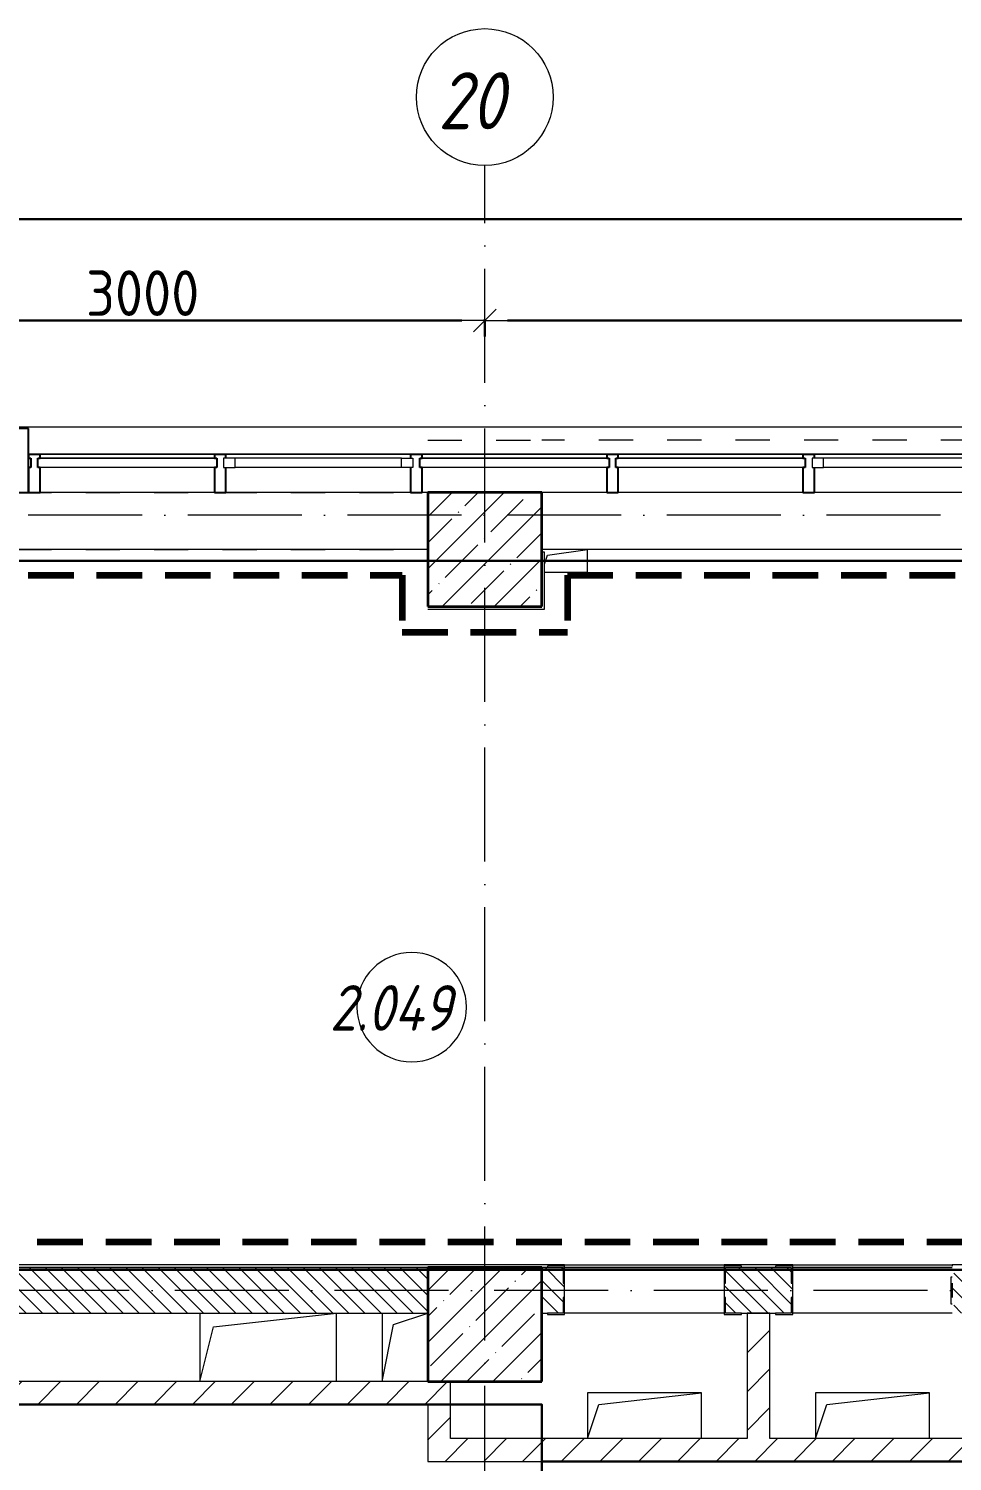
# Model space of a CAD drawing. Header units: millimetres. Extents: x -17017 to 628417, y -109036 to 199237.
# Drawn here: x 19330 to 23380, y -99165 to -92881 of the extents above; entities that cross this region are included whole.
import ezdxf

# ---------------------------------------------------------------- set-up
doc = ezdxf.new("R2010")
doc.units = ezdxf.units.MM
for name, pattern in [('50_200_ШТРИХ_1Т_ш5_п1_п1_', [700, 500, -100, 0, -100]), ('Штрих короткий', [300, 150, -150]), ('Штриховая _2 мм - 1 мм_', [300, 200, -100])]:
    doc.linetypes.add(name, pattern=pattern)
for name, color, linetype, lineweight in [('0-1', 7, 'Continuous', 5), ('0-2', 7, 'Continuous', 9), ('Импосты витража', 7, 'Continuous', 9), ('Импосты витража-1', 7, 'Continuous', 25), ('Каркас_Импост', 7, 'Continuous', 13), ('Каркас_Импост-1', 7, 'Continuous', 9), ('Марки помещений', 7, 'Continuous', 9), ('Несущие колонны', 7, 'Continuous', 9), ('Несущие колонны-1', 7, 'Continuous', 35), ('Обобщенные модели', 7, 'Continuous', 9), ('Окна', 7, 'Continuous', 9), ('Оси', 7, 'Continuous', 9), ('Оси-1', 7, 'Continuous', 20), ('Оси-2', 7, '50_200_ШТРИХ_1Т_ш5_п1_п1_', 9), ('Остекление-1', 7, 'Continuous', 9), ('Перемычка-1', 7, 'Штрих короткий', 9), ('Размеры', 7, 'Continuous', 15), ('Стены', 7, 'Continuous', 9), ('Стены-1', 7, 'Continuous', 13), ('стяжа', 7, 'Continuous', 30), ('Штриховка разреза-1', 7, 'Continuous', 9)]:
    doc.layers.add(name, color=color, linetype=linetype, lineweight=lineweight)
doc.layers.add('СТ-1_1', color=7, linetype='Штриховая _2 мм - 1 мм_', lineweight=90, true_color=0x888888)
doc.layers.get('0-2').off()
doc.styles.add('ISOCPEUR_I_1', font='isocpeui.ttf', dxfattribs={"width": 0.85, "height": 2.5})
doc.styles.add('ISOCPEUR_I_2', font='isocpeui.ttf', dxfattribs={"width": 0.85, "height": 2.3})
doc.styles.add('СПДС', font='isocpeur.ttf', dxfattribs={"width": 0.9})
doc.dimstyles.new('Размера А3', dxfattribs={"dimtxt": 200, "dimasz": 100, "dimexe": 70, "dimexo": 100, "dimgap": 20, "dimtad": 1, "dimdec": 0, "dimrnd": 10, "dimzin": 0, "dimdsep": 46, "dimtxsty": 'СПДС', "dimblk": 'ARROWHEAD_6', "dimcen": 1, "dimclrd": 256, "dimclre": 256, "dimclrt": 256, "dimazin": 0, "dimtfac": 1, "dimtdec": 0, "dimtmove": 2, "dimatfit": 3, "dimfxl": 1, "dimtolj": 1, "dimtzin": 0, "dimarcsym": 0})
pattern_1 = [(135, (0, 0), (-35.35534, -35.35534), [])]
pattern_2 = [(45, (0, 0), (-84.8528, 84.8528), [])]

# ---------------------------------------------------------------- blocks, each defined once
blk = doc.blocks.new('Ось сетки - Круг_Ø6_00__ISO-2_5_0_9K_-16731441-АИ2_02_План отделки стен 2-го этажа _Часть 2_')
at = {"layer": 'Оси-1'}
blk.add_circle((0, 0), 3, dxfattribs=at)
blk = doc.blocks.new('ARROWHEAD_6')
at = {"color": 0, "linetype": 'Continuous'}
for p, q in [((0, 0), (-1, 0)), ((-0.5, -0.5), (0.5, 0.5))]:
    blk.add_line(p, q, dxfattribs=at)
blk = doc.blocks.new('*D758')
at = {"layer": 'Defpoints', "color": 0, "transparency": 16777216}
for p in [(18329.9, -94054.7), (21329.9, -94054.7), (21329.9, -94160.8)]:
    blk.add_point(p, dxfattribs=at)
at = {"layer": 'Размеры', "lineweight": -2, "transparency": 16777216}
for p, q in [((18329.9, -94154.7), (18329.9, -94230.8)), ((18429.9, -94160.8), (21229.9, -94160.8)), ((21329.9, -94154.7), (21329.9, -94230.8))]:
    blk.add_line(p, q, dxfattribs=at)
at = {"layer": 'Размеры', "lineweight": -2, "transparency": 16777216, "xscale": 100, "yscale": 100, "zscale": 100, "rotation": 180}
blk.add_blockref('ARROWHEAD_6', (18329.9, -94160.8), dxfattribs=at)
at = {"layer": 'Размеры', "lineweight": -2, "transparency": 16777216, "xscale": 100, "yscale": 100, "zscale": 100}
blk.add_blockref('ARROWHEAD_6', (21329.9, -94160.8), dxfattribs=at)
at = {"layer": 'Размеры', "transparency": 16777216, "insert": (19829.9, -94040.8), "char_height": 200, "width": 2.488, "attachment_point": 5, "style": 'СПДС'}
blk.add_mtext('\\A1;3000', dxfattribs=at)
blk = doc.blocks.new('*D759')
at = {"layer": 'Defpoints', "color": 0, "transparency": 16777216}
for p in [(21329.9, -94054.7), (27329.9, -94054.7), (27329.9, -94160.8)]:
    blk.add_point(p, dxfattribs=at)
at = {"layer": 'Размеры', "lineweight": -2, "transparency": 16777216}
for p, q in [((21329.9, -94154.7), (21329.9, -94230.8)), ((21429.9, -94160.8), (27229.9, -94160.8)), ((27329.9, -94154.7), (27329.9, -94230.8))]:
    blk.add_line(p, q, dxfattribs=at)
at = {"layer": 'Размеры', "lineweight": -2, "transparency": 16777216, "xscale": 100, "yscale": 100, "zscale": 100, "rotation": 180}
blk.add_blockref('ARROWHEAD_6', (21329.9, -94160.8), dxfattribs=at)
at = {"layer": 'Размеры', "lineweight": -2, "transparency": 16777216, "xscale": 100, "yscale": 100, "zscale": 100}
blk.add_blockref('ARROWHEAD_6', (27329.9, -94160.8), dxfattribs=at)
at = {"layer": 'Размеры', "transparency": 16777216, "insert": (24329.9, -94040.8), "char_height": 200, "width": 2.488, "attachment_point": 5, "style": 'СПДС'}
blk.add_mtext('\\A1;6000', dxfattribs=at)
blk = doc.blocks.new('*D646')
at = {"layer": 'Defpoints', "color": 0, "transparency": 16777216}
for p in [(18329.9, -93610.9), (64429.9, -93716.9), (64429.9, -94750.6)]:
    blk.add_point(p, dxfattribs=at)
at = {"layer": 'Размеры', "lineweight": -2, "transparency": 16777216}
for p, q in [((64429.9, -94650.6), (64429.9, -93646.9)), ((18329.9, -93710.9), (18329.9, -93786.9)), ((18429.9, -93716.9), (64329.9, -93716.9))]:
    blk.add_line(p, q, dxfattribs=at)
at = {"layer": 'Размеры', "lineweight": -2, "transparency": 16777216, "xscale": 100, "yscale": 100, "zscale": 100, "rotation": 180}
blk.add_blockref('ARROWHEAD_6', (18329.9, -93716.9), dxfattribs=at)
at = {"layer": 'Размеры', "lineweight": -2, "transparency": 16777216, "xscale": 100, "yscale": 100, "zscale": 100}
blk.add_blockref('ARROWHEAD_6', (64429.9, -93716.9), dxfattribs=at)
at = {"layer": 'Размеры', "transparency": 16777216, "insert": (41379.9, -93596.9), "char_height": 200, "width": 2.997, "attachment_point": 5, "style": 'СПДС'}
blk.add_mtext('\\A1;46100', dxfattribs=at)
blk = doc.blocks.new('BSC_Колонна _Прямоугольная - 500х500-V69-АИ2_02_План отделки стен 2-го этажа _Часть 2_')
at = {"layer": 'Несущие колонны'}
h = blk.add_hatch(dxfattribs=at)
h.set_pattern_fill('FP_77', color=256, style=0, pattern_type=2)
h.set_pattern_definition([(45, (-31400, -7650), (-114.04925, 114.04925), []), (45, (-31285.95, -7650), (-114.04925, 114.04925), [201.613, -40.323, 3.353, -36.97])])
h.paths.add_polyline_path([(-250, -250), (250, -250), (250, 250), (-250, 250)], flags=0)
at = {"layer": 'Несущие колонны-1'}
for p, q in [((250, 250), (-250, 250)), ((-250, 250), (-250, -250)), ((250, -250), (250, 250)), ((-250, -250), (250, -250))]:
    blk.add_line(p, q, dxfattribs=at)
blk = doc.blocks.new('PNS_Панель прямоугольная2 - Нр_Стекло - 40мм-26243285-АИ2_02_План отделки стен 2-го этажа _Часть 2_')
at = {"layer": 'Каркас_Импост'}
for p, q in [((-415, 0), (-415, 40)), ((-415, 40), (-365, 40)), ((-365, 40), (-365, 0)), ((415, 40), (365, 40)), ((365, 40), (365, 0)), ((415, 0), (415, 40)), ((-365, 0), (-415, 0)), ((365, 0), (415, 0))]:
    blk.add_line(p, q, dxfattribs=at)
at = {"layer": 'Каркас_Импост-1'}
for p, q in [((-365, 40), (365, 40)), ((-365, 0), (365, 0))]:
    blk.add_line(p, q, dxfattribs=at)
blk = doc.blocks.new('PNS_Панель прямоугольная1 - Нр_Стекло - 40мм-25374207-АИ2_02_План отделки стен 2-го этажа _Часть 2_')
at = {"layer": 'Остекление-1'}
for p, q in [((-405, 40), (405, 40)), ((-415, 0), (415, 0)), ((405, 0), (-405, 0))]:
    blk.add_line(p, q, dxfattribs=at)
blk = doc.blocks.new('PNS_Панель прямоугольная1 - Нр_Стекло - 40мм-25374206-АИ2_02_План отделки стен 2-го этажа _Часть 2_')
at = {"layer": 'Остекление-1'}
for p, q in [((-382.5, 40), (382.5, 40)), ((-392.5, 0), (392.5, 0)), ((382.5, 0), (-382.5, 0))]:
    blk.add_line(p, q, dxfattribs=at)
blk = doc.blocks.new('Прямоугольный импост - Импост структурный с накладкой - 150мм-25669421-АИ2_02_План отделки стен 2-го этажа _Часть 2_')
at = {"layer": 'Импосты витража'}
for p, q in [((75665, -100), (76475, -100)), ((75665, -267), (76475, -267))]:
    blk.add_line(p, q, dxfattribs=at)
blk = doc.blocks.new('Прямоугольный импост - Импост структурный с накладкой - 150мм-V164-АИ2_02_План отделки стен 2-го этажа _Часть 2_')
at = {"layer": 'Импосты витража'}
for p, q in [((31935, 11467), (31125, 11467)), ((31150, 11300), (31125, 11300)), ((31935, 11300), (31650, 11300))]:
    blk.add_line(p, q, dxfattribs=at)
blk = doc.blocks.new('Прямоугольный импост - Импост структурный с накладкой - 150мм-25669420-АИ2_02_План отделки стен 2-го этажа _Часть 2_')
at = {"layer": 'Импосты витража'}
for p, q in [((74850, -100), (75615, -100)), ((74850, -267), (75615, -267))]:
    blk.add_line(p, q, dxfattribs=at)
blk = doc.blocks.new('Прямоугольный импост - Импост структурный с накладкой - 150мм-V150-АИ2_02_План отделки стен 2-го этажа _Часть 2_')
at = {"layer": 'Импосты витража-1'}
for p, q in [((-25, 0), (-25, 17)), ((-25, 17), (25, 17)), ((25, 0), (15, 0)), ((15, 0), (15, -40)), ((25, 17), (25, 0)), ((-25, -150), (-25, -40)), ((15, -40), (25, -40)), ((25, -40), (25, -150)), ((25, -150), (-25, -150))]:
    blk.add_line(p, q, dxfattribs=at)
blk = doc.blocks.new('Прямоугольный импост - Импост структурный с накладкой - 150мм-25647644-АИ2_02_План отделки стен 2-го этажа _Часть 2_')
at = {"layer": 'Импосты витража-1'}
for p, q in [((-25, 0), (-25, 17)), ((-25, 17), (25, 17)), ((-15, 0), (-25, 0)), ((-15, -40), (-15, 0)), ((25, 0), (15, 0)), ((15, 0), (15, -40)), ((25, 17), (25, 0)), ((-25, -150), (-25, -40)), ((-25, -40), (-15, -40)), ((15, -40), (25, -40)), ((25, -40), (25, -150)), ((25, -150), (-25, -150))]:
    blk.add_line(p, q, dxfattribs=at)
blk = doc.blocks.new('Прямоугольный импост - Импост структурный с накладкой - 150мм-25647633-АИ2_02_План отделки стен 2-го этажа _Часть 2_')
at = {"layer": 'Импосты витража-1'}
for p, q in [((-25, 0), (-25, 17)), ((-25, 17), (25, 17)), ((-15, 0), (-25, 0)), ((-15, -40), (-15, 0)), ((25, 17), (25, 0)), ((-25, -150), (-25, -40)), ((-25, -40), (-15, -40)), ((25, -40), (25, -150)), ((25, -150), (-25, -150))]:
    blk.add_line(p, q, dxfattribs=at)
blk = doc.blocks.new('Прямоугольный импост - Откос НВФ_50х280 мм-25985587-АИ2_02_План отделки стен 2-го этажа _Часть 2_')
at = {"layer": 'Импосты витража-1'}
for p, q in [((-50, 130), (0, 130)), ((-50, -150), (-50, 130)), ((0, 130), (0, -144)), ((0, -150), (-50, -150))]:
    blk.add_line(p, q, dxfattribs=at)
blk = doc.blocks.new('Проем_Дверь_Прямоугольный - 1800х2700h_оконные проемы-25805030-АИ2_02_План отделки стен 2-го этажа _Часть 2_')
at = {"layer": 'Перемычка-1'}
for p, q in [((900, 125), (-900, 125)), ((900, -125), (-900, -125))]:
    blk.add_line(p, q, dxfattribs=at)
blk = doc.blocks.new('Проем_Дверь_Прямоугольный - 500х2700h_оконные проемы-30605588-АИ2_02_План отделки стен 2-го этажа _Часть 2_')
at = {"layer": 'Перемычка-1'}
for p, q in [((250, 115), (-250, 115)), ((250, -115), (-250, -115))]:
    blk.add_line(p, q, dxfattribs=at)
blk = doc.blocks.new('Проем_Дверь_Прямоугольный - 5500х2700h_оконные проемы-30617494-АИ2_02_План отделки стен 2-го этажа _Часть 2_')
at = {"layer": 'Перемычка-1'}
for p, q in [((2750, 115), (-2750, 115)), ((2750, -115), (-2750, -115))]:
    blk.add_line(p, q, dxfattribs=at)
blk = doc.blocks.new('Фахверк_СКБ_Уголок - 200_3960_зеркало-28268689-АИ2_02_План отделки стен 2-го этажа _Часть 2_')
at = {"layer": 'Обобщенные модели'}
for p, q in [((200, 156), (125, 156)), ((125, 156), (125, 81)), ((131, 81), (131, 150)), ((131, 150), (200, 150)), ((200, 150), (200, 156)), ((125, 81), (131, 81)), ((131, 19), (125, 19)), ((125, 19), (125, -56)), ((131, -50), (131, 19)), ((125, -56), (200, -56)), ((200, -50), (131, -50)), ((200, -56), (200, -50))]:
    blk.add_line(p, q, dxfattribs=at)
blk = doc.blocks.new('Фахверк_СКБ_Уголок - 200_3960-28268576-АИ2_02_План отделки стен 2-го этажа _Часть 2_')
at = {"layer": 'Обобщенные модели'}
for p, q in [((200, 156), (125, 156)), ((125, 156), (125, 81)), ((131, 81), (131, 150)), ((131, 150), (200, 150)), ((200, 150), (200, 156)), ((125, 81), (131, 81)), ((131, 19), (125, 19)), ((125, 19), (125, -56)), ((131, -50), (131, 19)), ((125, -56), (200, -56)), ((200, -50), (131, -50)), ((200, -56), (200, -50))]:
    blk.add_line(p, q, dxfattribs=at)
blk = doc.blocks.new('Стойка_Влож_Полоса боковая - Полоса-28213942-АИ2_02_План отделки стен 2-го этажа _Часть 2_')
at = {"layer": 'Обобщенные модели'}
for p, q in [((-5, 60), (0, 60)), ((-5, -60), (-5, 60)), ((0, 31), (0, -31)), ((0, -60), (-5, -60))]:
    blk.add_line(p, q, dxfattribs=at)
blk = doc.blocks.new('AR_Отверстие прямоугольное _в плите_ - AR_Отверстие прямоугольное _в плите_-V189-АИ2_02_План отделки стен 2-го этажа _Часть 2_')
at = {"layer": 'Обобщенные модели'}
for p, q in [((250, 100), (-250, 100)), ((-250, 100), (-250, -100)), ((-200, 50), (250, 100)), ((250, -100), (250, 100)), ((-250, -100), (-200, 50))]:
    blk.add_line(p, q, dxfattribs=at)
blk = doc.blocks.new('AR_Отверстие прямоугольное _в плите_ - AR_Отверстие прямоугольное _в плите_-V213-АИ2_02_План отделки стен 2-го этажа _Часть 2_')
at = {"layer": 'Обобщенные модели'}
for p, q in [((-88, -14), (-75, 25)), ((-75, 25), (100, 50)), ((100, -50), (100, 50)), ((-88, -50), (100, -50))]:
    blk.add_line(p, q, dxfattribs=at)
blk = doc.blocks.new('AR_Отверстие прямоугольное _в плите_ - AR_Отверстие прямоугольное _в плите_-V223-АИ2_02_План отделки стен 2-го этажа _Часть 2_')
at = {"layer": 'Обобщенные модели'}
for p, q in [((-100, 150), (-100, -150)), ((-50, 100), (100, 150)), ((-100, -150), (-50, 100))]:
    blk.add_line(p, q, dxfattribs=at)
blk = doc.blocks.new('AR_Отверстие прямоугольное _в плите_ - AR_Отверстие прямоугольное _в плите_-V227-АИ2_02_План отделки стен 2-го этажа _Часть 2_')
at = {"layer": 'Обобщенные модели'}
for p, q in [((-300, 150), (-300, -150)), ((-240, 90), (300, 150)), ((300, -150), (300, 150)), ((-300, -150), (-240, 90))]:
    blk.add_line(p, q, dxfattribs=at)
blk = doc.blocks.new('Отлив_СКБ - Отлив витража_120_НВФ-31885513-АИ2_02_План отделки стен 2-го этажа _Часть 2_')
at = {"layer": 'Окна'}
for p, q in [((7800, 120), (0, 120)), ((50, 2), (7750, 2))]:
    blk.add_line(p, q, dxfattribs=at)
blk = doc.blocks.new('0125-Р-ОО-Ш2-АР-о_23_10_2024_rvt-1-АИ2_02_План отделки стен 2-го этажа _Часть 2_')
at = {"layer": 'Несущие колонны'}
h = blk.add_hatch(dxfattribs=at)
h.set_pattern_fill('FP_1', color=256, style=0, pattern_type=2)
h.set_pattern_definition([(45, (0, 0), (-114.04925, 114.04925), []), (45, (114.05, 0), (-114.04925, 114.04925), [201.612, -40.322, 3.353, -36.97])])
h.paths.add_polyline_path([(31150, 10800), (31650, 10800), (31650, 11300), (31150, 11300)], flags=0)
at = {"layer": 'Штриховка разреза-1'}
h = blk.add_hatch(dxfattribs=at)
h.set_pattern_fill('FP_2', color=256, style=0, pattern_type=2)
h.set_pattern_definition(pattern_1)
h.paths.add_polyline_path([(31150, 7700), (31150, 7900), (28650, 7900), (28650, 7700)], flags=0)
h = blk.add_hatch(dxfattribs=at)
h.set_pattern_fill('FP_2', color=256, style=0, pattern_type=2)
h.set_pattern_definition(pattern_1)
h.paths.add_polyline_path([(36825, 7700), (37150, 7700), (37150, 7900), (36756, 7900), (36756, 7831), (36750, 7831), (36750, 7769), (36756, 7769), (36756, 7700)], flags=0)
h.paths.add_polyline_path([(35044, 7700), (35044, 7769), (35050, 7769), (35050, 7831), (35044, 7831), (35044, 7900), (33456, 7900), (33456, 7831), (33450, 7831), (33450, 7769), (33456, 7769), (33456, 7700), (34975, 7700)], flags=0)
h.paths.add_polyline_path([(32744, 7700), (32744, 7769), (32750, 7769), (32750, 7831), (32744, 7831), (32744, 7900), (32456, 7900), (32456, 7831), (32450, 7831), (32450, 7769), (32456, 7769), (32456, 7700), (32675, 7700)], flags=0)
h.paths.add_polyline_path([(31675, 7700), (31744, 7700), (31744, 7769), (31750, 7769), (31750, 7831), (31744, 7831), (31744, 7900), (31650, 7900), (31650, 7700)], flags=0)
h = blk.add_hatch(dxfattribs=at)
h.set_pattern_fill('FP_3', color=256, style=0, pattern_type=2)
h.set_pattern_definition(pattern_2)
h.paths.add_polyline_path([(32650, 7150), (32650, 7700), (32550, 7700), (32550, 7150)], flags=0)
h = blk.add_hatch(dxfattribs=at)
h.set_pattern_fill('FP_3', color=256, style=0, pattern_type=2)
h.set_pattern_definition(pattern_2)
h.paths.add_polyline_path([(28150, 7300), (31250, 7300), (31250, 7400), (28150, 7400)], flags=0)
h = blk.add_hatch(dxfattribs=at)
h.set_pattern_fill('FP_3', color=256, style=0, pattern_type=2)
h.set_pattern_definition(pattern_2)
h.paths.add_polyline_path([(31250, 7150), (31250, 7300), (31150, 7300), (31150, 7150)], flags=0)
h = blk.add_hatch(dxfattribs=at)
h.set_pattern_fill('FP_3', color=256, style=0, pattern_type=2)
h.set_pattern_definition(pattern_2)
h.paths.add_polyline_path([(33234.9, 7050), (33550, 7050), (33550, 7150), (31150, 7150), (31150, 7050), (31370.9, 7050)], flags=0)
at = {"layer": 'Несущие колонны-1'}
for p, q in [((31650, 11300), (31150, 11300)), ((31150, 11300), (31150, 10800)), ((31650, 10800), (31650, 11300)), ((31150, 10800), (31650, 10800))]:
    blk.add_line(p, q, dxfattribs=at)
at = {"layer": 'Стены'}
for p, q in [((31150, 11050), (29350, 11050)), ((37150, 11050), (31650, 11050)), ((31750, 7900), (32450, 7900)), ((32750, 7900), (33450, 7900)), ((32450, 7700), (31750, 7700)), ((33450, 7700), (32750, 7700))]:
    blk.add_line(p, q, dxfattribs=at)
at = {"layer": 'Стены-1'}
for p, q in [((31150, 7900), (28650, 7900)), ((31675, 7900), (31650, 7900)), ((32675, 7900), (32525, 7900)), ((31750, 7769), (31750, 7831)), ((32450, 7831), (32450, 7769)), ((32750, 7769), (32750, 7831)), ((28650, 7700), (31150, 7700)), ((31650, 7700), (31675, 7700)), ((32525, 7700), (32675, 7700)), ((32650, 7700), (32550, 7700)), ((32550, 7700), (32550, 7150)), ((32650, 7150), (32650, 7700)), ((31150, 7400), (28650, 7400)), ((31250, 7300), (31250, 7400)), ((28150, 7300), (31150, 7300)), ((31150, 7300), (31150, 7150)), ((31250, 7150), (31250, 7300)), ((31150, 7150), (31150, 7050)), ((32550, 7150), (31250, 7150)), ((33550, 7150), (32650, 7150)), ((31150, 7050), (33550, 7050))]:
    blk.add_line(p, q, dxfattribs=at)
at = {"layer": '0-2'}
for name, p in [('Отлив_СКБ - Отлив витража_120_НВФ-31885513-АИ2_02_План отделки стен 2-го этажа _Часть 2_', (29350, 11467)), ('Проем_Дверь_Прямоугольный - 5500х2700h_оконные проемы-30617494-АИ2_02_План отделки стен 2-го этажа _Часть 2_', (34400, 11415)), ('Прямоугольный импост - Импост структурный с накладкой - 150мм-V164-АИ2_02_План отделки стен 2-го этажа _Часть 2_', (0, 0)), ('AR_Отверстие прямоугольное _в плите_ - AR_Отверстие прямоугольное _в плите_-V213-АИ2_02_План отделки стен 2-го этажа _Часть 2_', (31750, 11000)), ('BSC_Колонна _Прямоугольная - 500х500-V69-АИ2_02_План отделки стен 2-го этажа _Часть 2_', (31400, 7650)), ('Фахверк_СКБ_Уголок - 200_3960-28268576-АИ2_02_План отделки стен 2-го этажа _Часть 2_', (32325, 7750)), ('Стойка_Влож_Полоса боковая - Полоса-28213942-АИ2_02_План отделки стен 2-го этажа _Часть 2_', (33450, 7800)), ('AR_Отверстие прямоугольное _в плите_ - AR_Отверстие прямоугольное _в плите_-V227-АИ2_02_План отделки стен 2-го этажа _Часть 2_', (30450, 7550)), ('AR_Отверстие прямоугольное _в плите_ - AR_Отверстие прямоугольное _в плите_-V223-АИ2_02_План отделки стен 2-го этажа _Часть 2_', (31050, 7550)), ('AR_Отверстие прямоугольное _в плите_ - AR_Отверстие прямоугольное _в плите_-V189-АИ2_02_План отделки стен 2-го этажа _Часть 2_', (32100, 7250)), ('AR_Отверстие прямоугольное _в плите_ - AR_Отверстие прямоугольное _в плите_-V189-АИ2_02_План отделки стен 2-го этажа _Часть 2_', (33100, 7250))]:
    blk.add_blockref(name, p, dxfattribs=at)
at = {"layer": '0-2', "extrusion": (0, 0, -1)}
for name, p in [('Прямоугольный импост - Откос НВФ_50х280 мм-25985587-АИ2_02_План отделки стен 2-го этажа _Часть 2_', (-29350, 11450)), ('Прямоугольный импост - Импост структурный с накладкой - 150мм-25647644-АИ2_02_План отделки стен 2-го этажа _Часть 2_', (-29425, 11450)), ('Прямоугольный импост - Импост структурный с накладкой - 150мм-V150-АИ2_02_План отделки стен 2-го этажа _Часть 2_', (-30240, 11450)), ('Прямоугольный импост - Импост структурный с накладкой - 150мм-25647633-АИ2_02_План отделки стен 2-го этажа _Часть 2_', (-31100, 11450)), ('Прямоугольный импост - Импост структурный с накладкой - 150мм-25647644-АИ2_02_План отделки стен 2-го этажа _Часть 2_', (-31960, 11450)), ('Прямоугольный импост - Импост структурный с накладкой - 150мм-V150-АИ2_02_План отделки стен 2-го этажа _Часть 2_', (-32820, 11450))]:
    blk.add_blockref(name, p, dxfattribs=at)
at = {"layer": '0-2', "rotation": 180}
for name, p in [('Проем_Дверь_Прямоугольный - 500х2700h_оконные проемы-30605588-АИ2_02_План отделки стен 2-го этажа _Часть 2_', (31400, 11415)), ('PNS_Панель прямоугольная1 - Нр_Стекло - 40мм-25374206-АИ2_02_План отделки стен 2-го этажа _Часть 2_', (29832.5, 11450)), ('Прямоугольный импост - Импост структурный с накладкой - 150мм-25669420-АИ2_02_План отделки стен 2-го этажа _Часть 2_', (105065, 11200)), ('PNS_Панель прямоугольная2 - Нр_Стекло - 40мм-26243285-АИ2_02_План отделки стен 2-го этажа _Часть 2_', (30670, 11450)), ('Прямоугольный импост - Импост структурный с накладкой - 150мм-25669421-АИ2_02_План отделки стен 2-го этажа _Часть 2_', (106740, 11200)), ('PNS_Панель прямоугольная1 - Нр_Стекло - 40мм-25374207-АИ2_02_План отделки стен 2-го этажа _Часть 2_', (31530, 11450)), ('PNS_Панель прямоугольная1 - Нр_Стекло - 40мм-25374207-АИ2_02_План отделки стен 2-го этажа _Часть 2_', (32390, 11450)), ('Прямоугольный импост - Импост структурный с накладкой - 150мм-25669421-АИ2_02_План отделки стен 2-го этажа _Часть 2_', (108460, 11200)), ('PNS_Панель прямоугольная2 - Нр_Стекло - 40мм-26243285-АИ2_02_План отделки стен 2-го этажа _Часть 2_', (33250, 11450)), ('Прямоугольный импост - Импост структурный с накладкой - 150мм-25669421-АИ2_02_План отделки стен 2-го этажа _Часть 2_', (109320, 11200)), ('Проем_Дверь_Прямоугольный - 1800х2700h_оконные проемы-25805030-АИ2_02_План отделки стен 2-го этажа _Часть 2_', (30250, 11175)), ('Фахверк_СКБ_Уголок - 200_3960_зеркало-28268689-АИ2_02_План отделки стен 2-го этажа _Часть 2_', (31875, 7850)), ('Фахверк_СКБ_Уголок - 200_3960_зеркало-28268689-АИ2_02_План отделки стен 2-го этажа _Часть 2_', (32875, 7850))]:
    blk.add_blockref(name, p, dxfattribs=at)
blk = doc.blocks.new('AI_Марка_Помещение_х1__Общий_E___ISO-2_1K_ - Номер-16210215-АИ2_02_План отделки стен 2-го этажа _Часть 2_')
at = {"layer": 'Марки помещений'}
for start, end in [(360, 180), (180, 360)]:
    blk.add_arc((0.039, 0.312), 2.4, start, end, dxfattribs=at)
blk = doc.blocks.new('2ч2эт')
at = {"layer": 'СТ-1_1'}
for p, q in [((19027.9, -95277.3), (20967.9, -95277.3)), ((20967.9, -95277.3), (20967.9, -95527.3)), ((21691.9, -95277.3), (26967.9, -95277.3)), ((21691.9, -95277.3), (21691.9, -95527.3)), ((20967.9, -95527.3), (21691.9, -95527.3)), ((30667.9, -98203.3), (14267.9, -98203.3))]:
    blk.add_line(p, q, dxfattribs=at)
at = {"layer": 'Стены'}
for p, q in [((21679.9, -98303.3), (22379.9, -98303.3)), ((22379.9, -98315.3), (21679.9, -98315.3)), ((22679.9, -98303.3), (23379.9, -98303.3)), ((23379.9, -98315.3), (22679.9, -98315.3))]:
    blk.add_line(p, q, dxfattribs=at)
at = {"layer": 'Стены-1'}
for p, q in [((21579.9, -95177.3), (21579.9, -95415.3)), ((21591.9, -95177.3), (21579.9, -95177.3)), ((21591.9, -95427.3), (21591.9, -95177.3)), ((21579.9, -95415.3), (21079.9, -95415.3)), ((21079.9, -95427.3), (21591.9, -95427.3)), ((21679.9, -98303.3), (17654.9, -98303.3)), ((18579.9, -98315.3), (21079.9, -98315.3)), ((21579.9, -98315.3), (21604.9, -98315.3)), ((21679.9, -98309.3), (21679.9, -98303.3)), ((22679.9, -98303.3), (22379.9, -98303.3)), ((22379.9, -98303.3), (22379.9, -98309.3)), ((22454.9, -98315.3), (22604.9, -98315.3)), ((22679.9, -98309.3), (22679.9, -98303.3)), ((25004.9, -98303.3), (23379.9, -98303.3)), ((23379.9, -98303.3), (23379.9, -98309.3))]:
    blk.add_line(p, q, dxfattribs=at)
at = {"layer": 'стяжа'}
for points in [[(2042, -95215.3), (54649.6, -95215.3)], [(13926.1, -98325.3), (66533.7, -98325.3)]]:
    blk.add_lwpolyline(points, dxfattribs=at)
at = {"layer": '0-1'}
blk.add_blockref('0125-Р-ОО-Ш2-АР-о_23_10_2024_rvt-1-АИ2_02_План отделки стен 2-го этажа _Часть 2_', (-10070.1, -106215.3), dxfattribs=at)
at = {"layer": 'Марки помещений', "xscale": 99.99999999999993, "yscale": 99.99999999999993, "zscale": 99.99999999999993}
blk.add_blockref('AI_Марка_Помещение_х1__Общий_E___ISO-2_1K_ - Номер-16210215-АИ2_02_План отделки стен 2-го этажа _Часть 2_', (21005.6, -97204), dxfattribs=at)
at = {"layer": 'Марки помещений', "insert": (20650, -97076.2), "char_height": 200, "width": 817.721, "attachment_point": 1, "style": 'ISOCPEUR_I_2'}
blk.add_mtext('2.049', dxfattribs=at)
blk = doc.blocks.new('ось2эт')
at = {"layer": 'Оси-2'}
for p, q in [((21329.9, -108435.9), (21329.9, -93480.6)), ((96138.3, -95015.3), (-12388.8, -95015.3)), ((81379.9, -98415.3), (-12388.8, -98415.3))]:
    blk.add_line(p, q, dxfattribs=at)
at = {"layer": 'Оси-1', "xscale": 99.99999999999993, "yscale": 99.99999999999993, "zscale": 99.99999999999993}
blk.add_blockref('Ось сетки - Круг_Ø6_00__ISO-2_5_0_9K_-16731441-АИ2_02_План отделки стен 2-го этажа _Часть 2_', (21329.9, -93180.6), dxfattribs=at)
at = {"layer": 'Оси', "insert": (21125, -93071.8), "char_height": 250, "width": 404.05, "attachment_point": 1, "style": 'ISOCPEUR_I_1'}
blk.add_mtext('20', dxfattribs=at)
at = {"layer": 'Размеры'}
for base, p1, p2, picture, middle in [((64429.9, -93716.9), (18329.9, -93610.9), (64429.9, -94750.6), '*D646', (41379.9, -93596.9)), ((21329.9, -94160.8), (18329.9, -94054.7), (21329.9, -94054.7), '*D758', (19829.9, -94040.8)), ((27329.9, -94160.8), (21329.9, -94054.7), (27329.9, -94054.7), '*D759', (24329.9, -94040.8))]:
    dim = blk.add_linear_dim(base=base, p1=p1, p2=p2, dimstyle='Размера А3', dxfattribs=at)
    dim.commit()
    dim.dimension.update_dxf_attribs({"geometry": picture, "text_midpoint": middle})

msp = doc.modelspace()

# ---------------------------------------------------------------- linework, layer by layer
at = {"layer": 'стяжа'}
for points in [[(30835.6, -95215.3), (-10038, -95215.3), (-10038, -98325.3), (30835.6, -98325.3)], [(7179.9, -98915.3), (21579.9, -98915.3), (21579.9, -105715.3), (7179.9, -105715.3)], [(21579.9, -99165.3), (73387.3, -99165.3), (73387.3, -106065.4), (21579.9, -106065.4)]]:
    msp.add_lwpolyline(points, close=True, dxfattribs=at)

# ---------------------------------------------------------------- block references
for name in ['ось2эт', '2ч2эт']:
    msp.add_blockref(name, (0, 0), dxfattribs=at)

doc.saveas('drawing.dxf')
